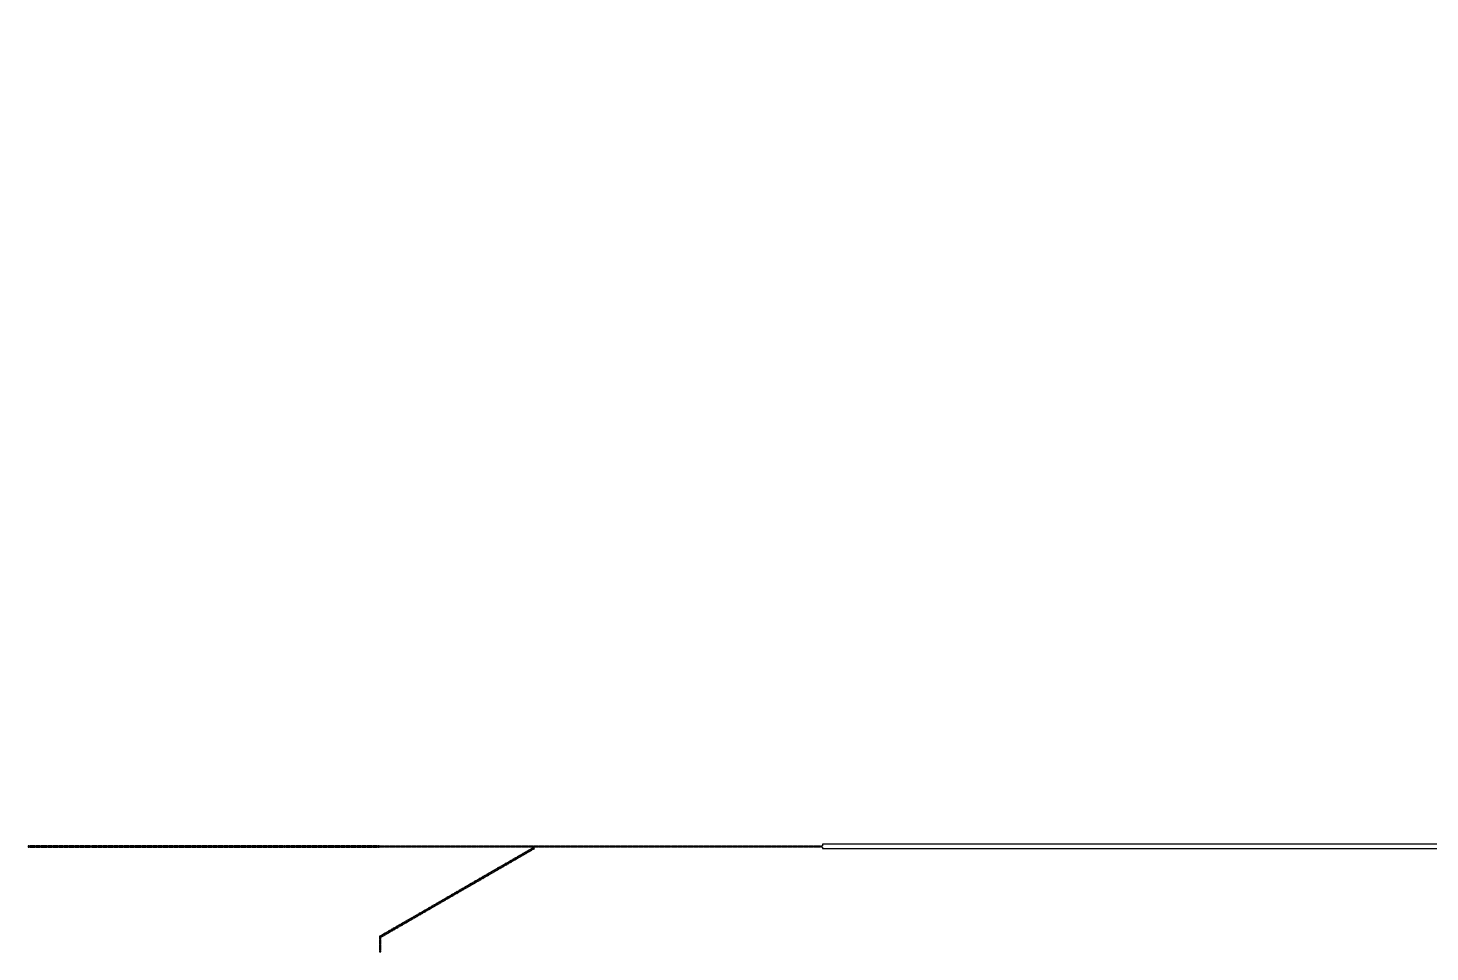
# Model space of a CAD drawing. Header units: inches. Extents: x 734146 to 834146, y 204695 to 304695.
# Drawn here: x 794793 to 797954, y 264388 to 266471 of the extents above; entities that cross this region are included whole.
import ezdxf

# ---------------------------------------------------------------- set-up
doc = ezdxf.new("R2010")
doc.units = ezdxf.units.IN
doc.header["$MEASUREMENT"] = 0

# ---------------------------------------------------------------- blocks, each defined once
blk = doc.blocks.new('*U39')
for points in [[(301.1, -662.7), (298.1, -662.7), (298.1, -659.7), (301.1, -659.7)], [(301.1, -666.7), (298.1, -666.7), (298.1, -663.7), (301.1, -663.7)], [(301.1, -670.7), (298.1, -670.7), (298.1, -667.7), (301.1, -667.7)], [(301.1, -674.7), (298.1, -674.7), (298.1, -671.7), (301.1, -671.7)], [(301.1, -678.7), (298.1, -678.7), (298.1, -675.7), (301.1, -675.7)], [(301.1, -682.7), (298.1, -682.7), (298.1, -679.7), (301.1, -679.7)], [(301.1, -686.7), (298.1, -686.7), (298.1, -683.7), (301.1, -683.7)], [(301.1, -690.7), (298.1, -690.7), (298.1, -687.7), (301.1, -687.7)], [(301.1, -694.7), (298.1, -694.7), (298.1, -691.7), (301.1, -691.7)], [(301, -695.7), (302.5, -693.1), (305.1, -694.6), (303.6, -697.2)], [(304.5, -697.7), (306, -695.1), (308.6, -696.6), (307.1, -699.2)], [(308, -699.7), (309.5, -697.1), (312.1, -698.6), (310.6, -701.2)], [(311.4, -701.7), (312.9, -699.1), (315.5, -700.6), (314, -703.2)], [(314.9, -703.7), (316.4, -701.1), (319, -702.6), (317.5, -705.2)], [(318.4, -705.7), (319.9, -703.1), (322.5, -704.6), (321, -707.2)], [(321.8, -707.7), (323.3, -705.1), (325.9, -706.6), (324.4, -709.2)], [(325.3, -709.7), (326.8, -707.1), (329.4, -708.6), (327.9, -711.2)], [(328.7, -711.7), (330.2, -709.1), (332.8, -710.6), (331.3, -713.2)], [(332.2, -713.7), (333.7, -711.1), (336.3, -712.6), (334.8, -715.2)], [(335.7, -715.7), (337.2, -713.1), (339.8, -714.6), (338.3, -717.2)], [(339.1, -717.7), (340.6, -715.1), (343.2, -716.6), (341.7, -719.2)], [(342.6, -719.7), (344.1, -717.1), (346.7, -718.6), (345.2, -721.2)], [(346.1, -721.7), (347.6, -719.1), (350.2, -720.6), (348.7, -723.2)], [(349.5, -723.7), (351, -721.1), (353.6, -722.6), (352.1, -725.2)], [(353, -725.7), (354.5, -723.1), (357.1, -724.6), (355.6, -727.2)], [(356.5, -727.7), (358, -725.1), (360.6, -726.6), (359.1, -729.2)], [(359.9, -729.7), (361.4, -727.1), (364, -728.6), (362.5, -731.2)], [(363.4, -731.7), (364.9, -729.1), (367.5, -730.6), (366, -733.2)], [(366.9, -733.7), (368.4, -731.1), (370.9, -732.6), (369.4, -735.2)], [(370.3, -735.7), (371.8, -733.1), (374.4, -734.6), (372.9, -737.2)], [(373.8, -737.7), (375.3, -735.1), (377.9, -736.6), (376.4, -739.2)], [(377.2, -739.7), (378.7, -737.1), (381.3, -738.6), (379.8, -741.2)], [(380.7, -741.7), (382.2, -739.1), (384.8, -740.6), (383.3, -743.2)], [(384.2, -743.7), (385.7, -741.1), (388.3, -742.6), (386.8, -745.2)], [(387.6, -745.7), (389.1, -743.1), (391.7, -744.6), (390.2, -747.2)], [(391.1, -747.7), (392.6, -745.1), (395.2, -746.6), (393.7, -749.2)], [(394.6, -749.7), (396.1, -747.1), (398.7, -748.6), (397.2, -751.2)], [(398, -751.7), (399.5, -749.1), (402.1, -750.6), (400.6, -753.2)], [(401.5, -753.7), (403, -751.1), (405.6, -752.6), (404.1, -755.2)], [(405, -755.7), (406.5, -753.1), (409.1, -754.6), (407.6, -757.2)], [(408.4, -757.7), (409.9, -755.1), (412.5, -756.6), (411, -759.2)], [(411.9, -759.7), (413.4, -757.1), (416, -758.6), (414.5, -761.2)], [(415.3, -761.7), (416.8, -759.1), (419.4, -760.6), (417.9, -763.2)], [(418.8, -763.7), (420.3, -761.1), (422.9, -762.6), (421.4, -765.2)], [(422.3, -765.7), (423.8, -763.1), (426.4, -764.6), (424.9, -767.2)], [(425.7, -767.7), (427.2, -765.1), (429.8, -766.6), (428.3, -769.2)], [(429.2, -769.7), (430.7, -767.1), (433.3, -768.6), (431.8, -771.2)], [(432.7, -771.7), (434.2, -769.1), (436.8, -770.6), (435.3, -773.2)], [(436.1, -773.7), (437.6, -771.1), (440.2, -772.6), (438.7, -775.2)], [(439.6, -775.7), (441.1, -773.1), (443.7, -774.6), (442.2, -777.2)], [(443.1, -777.7), (444.6, -775.1), (447.2, -776.6), (445.7, -779.2)], [(446.5, -779.7), (448, -777.1), (450.6, -778.6), (449.1, -781.2)], [(450, -781.7), (451.5, -779.1), (454.1, -780.6), (452.6, -783.2)], [(453.5, -783.7), (455, -781.1), (457.6, -782.6), (456.1, -785.2)], [(456.9, -785.7), (458.4, -783.1), (461, -784.6), (459.5, -787.2)], [(460.4, -787.7), (461.9, -785.1), (464.5, -786.6), (463, -789.2)], [(463.8, -789.7), (465.3, -787.1), (467.9, -788.6), (466.4, -791.2)], [(467.3, -791.7), (468.8, -789.1), (471.4, -790.6), (469.9, -793.2)], [(470.8, -793.7), (472.3, -791.1), (474.9, -792.6), (473.4, -795.2)], [(474.2, -795.7), (475.7, -793.1), (478.3, -794.6), (476.8, -797.2)], [(477.7, -797.7), (479.2, -795.1), (481.8, -796.6), (480.3, -799.2)], [(481.2, -799.7), (482.7, -797.1), (485.3, -798.6), (483.8, -801.2)], [(484.6, -801.7), (486.1, -799.1), (488.7, -800.6), (487.2, -803.2)], [(488.1, -803.7), (489.6, -801.1), (492.2, -802.6), (490.7, -805.2)], [(491.6, -805.7), (493.1, -803.1), (495.7, -804.6), (494.2, -807.2)], [(495, -807.7), (496.5, -805.1), (499.1, -806.6), (497.6, -809.2)], [(498.5, -809.7), (500, -807.1), (502.6, -808.6), (501.1, -811.2)], [(502, -811.7), (503.5, -809.1), (506, -810.6), (504.5, -813.2)], [(505.4, -813.7), (506.9, -811.1), (509.5, -812.6), (508, -815.2)], [(508.9, -815.7), (510.4, -813.1), (513, -814.6), (511.5, -817.2)], [(512.3, -817.7), (513.8, -815.1), (516.4, -816.6), (514.9, -819.2)], [(515.8, -819.7), (517.3, -817.1), (519.9, -818.6), (518.4, -821.2)], [(519.3, -821.7), (520.8, -819.1), (523.4, -820.6), (521.9, -823.2)], [(522.7, -823.7), (524.2, -821.1), (526.8, -822.6), (525.3, -825.2)], [(526.2, -825.7), (527.7, -823.1), (530.3, -824.6), (528.8, -827.2)], [(529.7, -827.7), (531.2, -825.1), (533.8, -826.6), (532.3, -829.2)], [(533.1, -829.7), (534.6, -827.1), (537.2, -828.6), (535.7, -831.2)], [(536.6, -831.7), (538.1, -829.1), (540.7, -830.6), (539.2, -833.2)], [(540.1, -833.7), (541.6, -831.1), (544.2, -832.6), (542.7, -835.2)], [(543.5, -835.7), (545, -833.1), (547.6, -834.6), (546.1, -837.2)], [(547, -837.7), (548.5, -835.1), (551.1, -836.6), (549.6, -839.2)], [(550.4, -839.7), (551.9, -837.1), (554.5, -838.6), (553, -841.2)], [(553.9, -841.7), (555.4, -839.1), (558, -840.6), (556.5, -843.2)], [(557.4, -843.7), (558.9, -841.1), (561.5, -842.6), (560, -845.2)], [(560.8, -845.7), (562.3, -843.1), (564.9, -844.6), (563.4, -847.2)], [(564.3, -847.7), (565.8, -845.1), (568.4, -846.6), (566.9, -849.2)], [(567.8, -849.7), (569.3, -847.1), (571.9, -848.6), (570.4, -851.2)], [(571.2, -851.7), (572.7, -849.1), (575.3, -850.6), (573.8, -853.2)], [(574.7, -853.7), (576.2, -851.1), (578.8, -852.6), (577.3, -855.2)], [(578.2, -855.7), (579.7, -853.1), (582.3, -854.6), (580.8, -857.2)], [(581.6, -857.7), (583.1, -855.1), (585.7, -856.6), (584.2, -859.2)], [(585.1, -859.7), (586.6, -857.1), (589.2, -858.6), (587.7, -861.2)], [(588.6, -861.7), (590.1, -859.1), (592.7, -860.6), (591.2, -863.2)], [(592, -863.7), (593.5, -861.1), (596.1, -862.6), (594.6, -865.2)], [(595.5, -865.7), (597, -863.1), (599.6, -864.6), (598.1, -867.2)], [(598.9, -867.7), (600.4, -865.1), (603, -866.6), (601.5, -869.2)], [(602.4, -869.7), (603.9, -867.1), (606.5, -868.6), (605, -871.2)], [(605.9, -871.7), (607.4, -869.1), (610, -870.6), (608.5, -873.2)], [(609.3, -873.7), (610.8, -871.1), (613.4, -872.6), (611.9, -875.2)], [(612.8, -875.7), (614.3, -873.1), (616.9, -874.6), (615.4, -877.2)], [(616.3, -877.7), (617.8, -875.1), (620.4, -876.6), (618.9, -879.2)], [(619.7, -879.7), (621.2, -877.1), (623.8, -878.6), (622.3, -881.2)], [(623.2, -881.7), (624.7, -879.1), (627.3, -880.6), (625.8, -883.2)], [(626.7, -883.7), (628.2, -881.1), (630.8, -882.6), (629.3, -885.2)], [(630.1, -885.7), (631.6, -883.1), (634.2, -884.6), (632.7, -887.2)], [(633.6, -887.7), (635.1, -885.1), (637.7, -886.6), (636.2, -889.2)], [(-490.9, -895.7), (-490.9, -898.7), (-493.9, -898.7), (-493.9, -895.7)], [(-486.9, -895.7), (-486.9, -898.7), (-489.9, -898.7), (-489.9, -895.7)], [(-482.9, -895.7), (-482.9, -898.7), (-485.9, -898.7), (-485.9, -895.7)], [(-478.9, -895.7), (-478.9, -898.7), (-481.9, -898.7), (-481.9, -895.7)], [(-474.9, -895.7), (-474.9, -898.7), (-477.9, -898.7), (-477.9, -895.7)], [(-470.9, -895.7), (-470.9, -898.7), (-473.9, -898.7), (-473.9, -895.7)], [(-466.9, -895.7), (-466.9, -898.7), (-469.9, -898.7), (-469.9, -895.7)], [(-462.9, -895.7), (-462.9, -898.7), (-465.9, -898.7), (-465.9, -895.7)], [(-458.9, -895.7), (-458.9, -898.7), (-461.9, -898.7), (-461.9, -895.7)], [(-454.9, -895.7), (-454.9, -898.7), (-457.9, -898.7), (-457.9, -895.7)], [(-450.9, -895.7), (-450.9, -898.7), (-453.9, -898.7), (-453.9, -895.7)], [(-446.9, -895.7), (-446.9, -898.7), (-449.9, -898.7), (-449.9, -895.7)], [(-442.9, -895.7), (-442.9, -898.7), (-445.9, -898.7), (-445.9, -895.7)], [(-438.9, -895.7), (-438.9, -898.7), (-441.9, -898.7), (-441.9, -895.7)], [(-434.9, -895.7), (-434.9, -898.7), (-437.9, -898.7), (-437.9, -895.7)], [(-430.9, -895.7), (-430.9, -898.7), (-433.9, -898.7), (-433.9, -895.7)], [(-426.9, -895.7), (-426.9, -898.7), (-429.9, -898.7), (-429.9, -895.7)], [(-422.9, -895.7), (-422.9, -898.7), (-425.9, -898.7), (-425.9, -895.7)], [(-418.9, -895.7), (-418.9, -898.7), (-421.9, -898.7), (-421.9, -895.7)], [(-414.9, -895.7), (-414.9, -898.7), (-417.9, -898.7), (-417.9, -895.7)], [(-410.9, -895.7), (-410.9, -898.7), (-413.9, -898.7), (-413.9, -895.7)], [(-406.9, -895.7), (-406.9, -898.7), (-409.9, -898.7), (-409.9, -895.7)], [(-402.9, -895.7), (-402.9, -898.7), (-405.9, -898.7), (-405.9, -895.7)], [(-398.9, -895.7), (-398.9, -898.7), (-401.9, -898.7), (-401.9, -895.7)], [(-394.9, -895.7), (-394.9, -898.7), (-397.9, -898.7), (-397.9, -895.7)], [(-390.9, -895.7), (-390.9, -898.7), (-393.9, -898.7), (-393.9, -895.7)], [(-386.9, -895.7), (-386.9, -898.7), (-389.9, -898.7), (-389.9, -895.7)], [(-382.9, -895.7), (-382.9, -898.7), (-385.9, -898.7), (-385.9, -895.7)], [(-378.9, -895.7), (-378.9, -898.7), (-381.9, -898.7), (-381.9, -895.7)], [(-374.9, -895.7), (-374.9, -898.7), (-377.9, -898.7), (-377.9, -895.7)], [(-370.9, -895.7), (-370.9, -898.7), (-373.9, -898.7), (-373.9, -895.7)], [(-366.9, -895.7), (-366.9, -898.7), (-369.9, -898.7), (-369.9, -895.7)], [(-362.9, -895.7), (-362.9, -898.7), (-365.9, -898.7), (-365.9, -895.7)], [(-358.9, -895.7), (-358.9, -898.7), (-361.9, -898.7), (-361.9, -895.7)], [(-354.9, -895.7), (-354.9, -898.7), (-357.9, -898.7), (-357.9, -895.7)], [(-350.9, -895.7), (-350.9, -898.7), (-353.9, -898.7), (-353.9, -895.7)], [(-346.9, -895.7), (-346.9, -898.7), (-349.9, -898.7), (-349.9, -895.7)], [(-342.9, -895.7), (-342.9, -898.7), (-345.9, -898.7), (-345.9, -895.7)], [(-338.9, -895.7), (-338.9, -898.7), (-341.9, -898.7), (-341.9, -895.7)], [(-334.9, -895.7), (-334.9, -898.7), (-337.9, -898.7), (-337.9, -895.7)], [(-330.9, -895.7), (-330.9, -898.7), (-333.9, -898.7), (-333.9, -895.7)], [(-326.9, -895.7), (-326.9, -898.7), (-329.9, -898.7), (-329.9, -895.7)], [(-322.9, -895.7), (-322.9, -898.7), (-325.9, -898.7), (-325.9, -895.7)], [(-318.9, -895.7), (-318.9, -898.7), (-321.9, -898.7), (-321.9, -895.7)], [(-314.9, -895.7), (-314.9, -898.7), (-317.9, -898.7), (-317.9, -895.7)], [(-310.9, -895.7), (-310.9, -898.7), (-313.9, -898.7), (-313.9, -895.7)], [(-306.9, -895.7), (-306.9, -898.7), (-309.9, -898.7), (-309.9, -895.7)], [(-302.9, -895.7), (-302.9, -898.7), (-305.9, -898.7), (-305.9, -895.7)], [(-298.9, -895.7), (-298.9, -898.7), (-301.9, -898.7), (-301.9, -895.7)], [(-294.9, -895.7), (-294.9, -898.7), (-297.9, -898.7), (-297.9, -895.7)], [(-290.9, -895.7), (-290.9, -898.7), (-293.9, -898.7), (-293.9, -895.7)], [(-286.9, -895.7), (-286.9, -898.7), (-289.9, -898.7), (-289.9, -895.7)], [(-282.9, -895.7), (-282.9, -898.7), (-285.9, -898.7), (-285.9, -895.7)], [(-278.9, -895.7), (-278.9, -898.7), (-281.9, -898.7), (-281.9, -895.7)], [(-274.9, -895.7), (-274.9, -898.7), (-277.9, -898.7), (-277.9, -895.7)], [(-270.9, -895.7), (-270.9, -898.7), (-273.9, -898.7), (-273.9, -895.7)], [(-266.9, -895.7), (-266.9, -898.7), (-269.9, -898.7), (-269.9, -895.7)], [(-262.9, -895.7), (-262.9, -898.7), (-265.9, -898.7), (-265.9, -895.7)], [(-258.9, -895.7), (-258.9, -898.7), (-261.9, -898.7), (-261.9, -895.7)], [(-254.9, -895.7), (-254.9, -898.7), (-257.9, -898.7), (-257.9, -895.7)], [(-250.9, -895.7), (-250.9, -898.7), (-253.9, -898.7), (-253.9, -895.7)], [(-246.9, -895.7), (-246.9, -898.7), (-249.9, -898.7), (-249.9, -895.7)], [(-242.9, -895.7), (-242.9, -898.7), (-245.9, -898.7), (-245.9, -895.7)], [(-238.9, -895.7), (-238.9, -898.7), (-241.9, -898.7), (-241.9, -895.7)], [(-234.9, -895.7), (-234.9, -898.7), (-237.9, -898.7), (-237.9, -895.7)], [(-230.9, -895.7), (-230.9, -898.7), (-233.9, -898.7), (-233.9, -895.7)], [(-226.9, -895.7), (-226.9, -898.7), (-229.9, -898.7), (-229.9, -895.7)], [(-222.9, -895.7), (-222.9, -898.7), (-225.9, -898.7), (-225.9, -895.7)], [(-218.9, -895.7), (-218.9, -898.7), (-221.9, -898.7), (-221.9, -895.7)], [(-214.9, -895.7), (-214.9, -898.7), (-217.9, -898.7), (-217.9, -895.7)], [(-210.9, -895.7), (-210.9, -898.7), (-213.9, -898.7), (-213.9, -895.7)], [(-206.9, -895.7), (-206.9, -898.7), (-209.9, -898.7), (-209.9, -895.7)], [(-202.9, -895.7), (-202.9, -898.7), (-205.9, -898.7), (-205.9, -895.7)], [(-198.9, -895.7), (-198.9, -898.7), (-201.9, -898.7), (-201.9, -895.7)], [(-194.9, -895.7), (-194.9, -898.7), (-197.9, -898.7), (-197.9, -895.7)], [(-190.9, -895.7), (-190.9, -898.7), (-193.9, -898.7), (-193.9, -895.7)], [(-186.9, -895.7), (-186.9, -898.7), (-189.9, -898.7), (-189.9, -895.7)], [(-182.9, -895.7), (-182.9, -898.7), (-185.9, -898.7), (-185.9, -895.7)], [(-178.9, -895.7), (-178.9, -898.7), (-181.9, -898.7), (-181.9, -895.7)], [(-174.9, -895.7), (-174.9, -898.7), (-177.9, -898.7), (-177.9, -895.7)], [(-170.9, -895.7), (-170.9, -898.7), (-173.9, -898.7), (-173.9, -895.7)], [(-166.9, -895.7), (-166.9, -898.7), (-169.9, -898.7), (-169.9, -895.7)], [(-162.9, -895.7), (-162.9, -898.7), (-165.9, -898.7), (-165.9, -895.7)], [(-158.9, -895.7), (-158.9, -898.7), (-161.9, -898.7), (-161.9, -895.7)], [(-154.9, -895.7), (-154.9, -898.7), (-157.9, -898.7), (-157.9, -895.7)], [(-150.9, -895.7), (-150.9, -898.7), (-153.9, -898.7), (-153.9, -895.7)], [(-146.9, -895.7), (-146.9, -898.7), (-149.9, -898.7), (-149.9, -895.7)], [(-142.9, -895.7), (-142.9, -898.7), (-145.9, -898.7), (-145.9, -895.7)], [(-138.9, -895.7), (-138.9, -898.7), (-141.9, -898.7), (-141.9, -895.7)], [(-134.9, -895.7), (-134.9, -898.7), (-137.9, -898.7), (-137.9, -895.7)], [(-130.9, -895.7), (-130.9, -898.7), (-133.9, -898.7), (-133.9, -895.7)], [(-126.9, -895.7), (-126.9, -898.7), (-129.9, -898.7), (-129.9, -895.7)], [(-122.9, -895.7), (-122.9, -898.7), (-125.9, -898.7), (-125.9, -895.7)], [(-118.9, -895.7), (-118.9, -898.7), (-121.9, -898.7), (-121.9, -895.7)], [(-114.9, -895.7), (-114.9, -898.7), (-117.9, -898.7), (-117.9, -895.7)], [(-110.9, -895.7), (-110.9, -898.7), (-113.9, -898.7), (-113.9, -895.7)], [(-106.9, -895.7), (-106.9, -898.7), (-109.9, -898.7), (-109.9, -895.7)], [(-102.9, -895.7), (-102.9, -898.7), (-105.9, -898.7), (-105.9, -895.7)], [(-98.9, -895.7), (-98.9, -898.7), (-101.9, -898.7), (-101.9, -895.7)], [(-94.9, -895.7), (-94.9, -898.7), (-97.9, -898.7), (-97.9, -895.7)], [(-90.9, -895.7), (-90.9, -898.7), (-93.9, -898.7), (-93.9, -895.7)], [(-86.9, -895.7), (-86.9, -898.7), (-89.9, -898.7), (-89.9, -895.7)], [(-82.9, -895.7), (-82.9, -898.7), (-85.9, -898.7), (-85.9, -895.7)], [(-78.9, -895.7), (-78.9, -898.7), (-81.9, -898.7), (-81.9, -895.7)], [(-74.9, -895.7), (-74.9, -898.7), (-77.9, -898.7), (-77.9, -895.7)], [(-70.9, -895.7), (-70.9, -898.7), (-73.9, -898.7), (-73.9, -895.7)], [(-66.9, -895.7), (-66.9, -898.7), (-69.9, -898.7), (-69.9, -895.7)], [(-62.9, -895.7), (-62.9, -898.7), (-65.9, -898.7), (-65.9, -895.7)], [(-58.9, -895.7), (-58.9, -898.7), (-61.9, -898.7), (-61.9, -895.7)], [(-54.9, -895.7), (-54.9, -898.7), (-57.9, -898.7), (-57.9, -895.7)], [(-50.9, -895.7), (-50.9, -898.7), (-53.9, -898.7), (-53.9, -895.7)], [(-46.9, -895.7), (-46.9, -898.7), (-49.9, -898.7), (-49.9, -895.7)], [(-42.9, -895.7), (-42.9, -898.7), (-45.9, -898.7), (-45.9, -895.7)], [(-38.9, -895.7), (-38.9, -898.7), (-41.9, -898.7), (-41.9, -895.7)], [(-34.9, -895.7), (-34.9, -898.7), (-37.9, -898.7), (-37.9, -895.7)], [(-30.9, -895.7), (-30.9, -898.7), (-33.9, -898.7), (-33.9, -895.7)], [(-26.9, -895.7), (-26.9, -898.7), (-29.9, -898.7), (-29.9, -895.7)], [(-22.9, -895.7), (-22.9, -898.7), (-25.9, -898.7), (-25.9, -895.7)], [(-18.9, -895.7), (-18.9, -898.7), (-21.9, -898.7), (-21.9, -895.7)], [(-14.9, -895.7), (-14.9, -898.7), (-17.9, -898.7), (-17.9, -895.7)], [(-10.9, -895.7), (-10.9, -898.7), (-13.9, -898.7), (-13.9, -895.7)], [(-6.9, -895.7), (-6.9, -898.7), (-9.9, -898.7), (-9.9, -895.7)], [(-2.9, -895.7), (-2.9, -898.7), (-5.9, -898.7), (-5.9, -895.7)], [(1.1, -895.7), (1.1, -898.7), (-1.9, -898.7), (-1.9, -895.7)], [(5.1, -895.7), (5.1, -898.7), (2.1, -898.7), (2.1, -895.7)], [(9.1, -895.7), (9.1, -898.7), (6.1, -898.7), (6.1, -895.7)], [(13.1, -895.7), (13.1, -898.7), (10.1, -898.7), (10.1, -895.7)], [(17.1, -895.7), (17.1, -898.7), (14.1, -898.7), (14.1, -895.7)], [(21.1, -895.7), (21.1, -898.7), (18.1, -898.7), (18.1, -895.7)], [(25.1, -895.7), (25.1, -898.7), (22.1, -898.7), (22.1, -895.7)], [(29.1, -895.7), (29.1, -898.7), (26.1, -898.7), (26.1, -895.7)], [(33.1, -895.7), (33.1, -898.7), (30.1, -898.7), (30.1, -895.7)], [(37.1, -895.7), (37.1, -898.7), (34.1, -898.7), (34.1, -895.7)], [(41.1, -895.7), (41.1, -898.7), (38.1, -898.7), (38.1, -895.7)], [(45.1, -895.7), (45.1, -898.7), (42.1, -898.7), (42.1, -895.7)], [(49.1, -895.7), (49.1, -898.7), (46.1, -898.7), (46.1, -895.7)], [(53.1, -895.7), (53.1, -898.7), (50.1, -898.7), (50.1, -895.7)], [(57.1, -895.7), (57.1, -898.7), (54.1, -898.7), (54.1, -895.7)], [(61.1, -895.7), (61.1, -898.7), (58.1, -898.7), (58.1, -895.7)], [(65.1, -895.7), (65.1, -898.7), (62.1, -898.7), (62.1, -895.7)], [(69.1, -895.7), (69.1, -898.7), (66.1, -898.7), (66.1, -895.7)], [(73.1, -895.7), (73.1, -898.7), (70.1, -898.7), (70.1, -895.7)], [(77.1, -895.7), (77.1, -898.7), (74.1, -898.7), (74.1, -895.7)], [(81.1, -895.7), (81.1, -898.7), (78.1, -898.7), (78.1, -895.7)], [(85.1, -895.7), (85.1, -898.7), (82.1, -898.7), (82.1, -895.7)], [(89.1, -895.7), (89.1, -898.7), (86.1, -898.7), (86.1, -895.7)], [(93.1, -895.7), (93.1, -898.7), (90.1, -898.7), (90.1, -895.7)], [(97.1, -895.7), (97.1, -898.7), (94.1, -898.7), (94.1, -895.7)], [(101.1, -895.7), (101.1, -898.7), (98.1, -898.7), (98.1, -895.7)], [(105.1, -895.7), (105.1, -898.7), (102.1, -898.7), (102.1, -895.7)], [(109.1, -895.7), (109.1, -898.7), (106.1, -898.7), (106.1, -895.7)], [(113.1, -895.7), (113.1, -898.7), (110.1, -898.7), (110.1, -895.7)], [(117.1, -895.7), (117.1, -898.7), (114.1, -898.7), (114.1, -895.7)], [(121.1, -895.7), (121.1, -898.7), (118.1, -898.7), (118.1, -895.7)], [(125.1, -895.7), (125.1, -898.7), (122.1, -898.7), (122.1, -895.7)], [(129.1, -895.7), (129.1, -898.7), (126.1, -898.7), (126.1, -895.7)], [(133.1, -895.7), (133.1, -898.7), (130.1, -898.7), (130.1, -895.7)], [(137.1, -895.7), (137.1, -898.7), (134.1, -898.7), (134.1, -895.7)], [(141.1, -895.7), (141.1, -898.7), (138.1, -898.7), (138.1, -895.7)], [(145.1, -895.7), (145.1, -898.7), (142.1, -898.7), (142.1, -895.7)], [(149.1, -895.7), (149.1, -898.7), (146.1, -898.7), (146.1, -895.7)], [(153.1, -895.7), (153.1, -898.7), (150.1, -898.7), (150.1, -895.7)], [(157.1, -895.7), (157.1, -898.7), (154.1, -898.7), (154.1, -895.7)], [(161.1, -895.7), (161.1, -898.7), (158.1, -898.7), (158.1, -895.7)], [(165.1, -895.7), (165.1, -898.7), (162.1, -898.7), (162.1, -895.7)], [(169.1, -895.7), (169.1, -898.7), (166.1, -898.7), (166.1, -895.7)], [(173.1, -895.7), (173.1, -898.7), (170.1, -898.7), (170.1, -895.7)], [(177.1, -895.7), (177.1, -898.7), (174.1, -898.7), (174.1, -895.7)], [(181.1, -895.7), (181.1, -898.7), (178.1, -898.7), (178.1, -895.7)], [(185.1, -895.7), (185.1, -898.7), (182.1, -898.7), (182.1, -895.7)], [(189.1, -895.7), (189.1, -898.7), (186.1, -898.7), (186.1, -895.7)], [(193.1, -895.7), (193.1, -898.7), (190.1, -898.7), (190.1, -895.7)], [(197.1, -895.7), (197.1, -898.7), (194.1, -898.7), (194.1, -895.7)], [(201.1, -895.7), (201.1, -898.7), (198.1, -898.7), (198.1, -895.7)], [(205.1, -895.7), (205.1, -898.7), (202.1, -898.7), (202.1, -895.7)], [(209.1, -895.7), (209.1, -898.7), (206.1, -898.7), (206.1, -895.7)], [(213.1, -895.7), (213.1, -898.7), (210.1, -898.7), (210.1, -895.7)], [(217.1, -895.7), (217.1, -898.7), (214.1, -898.7), (214.1, -895.7)], [(221.1, -895.7), (221.1, -898.7), (218.1, -898.7), (218.1, -895.7)], [(225.1, -895.7), (225.1, -898.7), (222.1, -898.7), (222.1, -895.7)], [(229.1, -895.7), (229.1, -898.7), (226.1, -898.7), (226.1, -895.7)], [(233.1, -895.7), (233.1, -898.7), (230.1, -898.7), (230.1, -895.7)], [(237.1, -895.7), (237.1, -898.7), (234.1, -898.7), (234.1, -895.7)], [(241.1, -895.7), (241.1, -898.7), (238.1, -898.7), (238.1, -895.7)], [(245.1, -895.7), (245.1, -898.7), (242.1, -898.7), (242.1, -895.7)], [(249.1, -895.7), (249.1, -898.7), (246.1, -898.7), (246.1, -895.7)], [(253.1, -895.7), (253.1, -898.7), (250.1, -898.7), (250.1, -895.7)], [(257.1, -895.7), (257.1, -898.7), (254.1, -898.7), (254.1, -895.7)], [(261.1, -895.7), (261.1, -898.7), (258.1, -898.7), (258.1, -895.7)], [(265.1, -895.7), (265.1, -898.7), (262.1, -898.7), (262.1, -895.7)], [(269.1, -895.7), (269.1, -898.7), (266.1, -898.7), (266.1, -895.7)], [(273.1, -895.7), (273.1, -898.7), (270.1, -898.7), (270.1, -895.7)], [(277.1, -895.7), (277.1, -898.7), (274.1, -898.7), (274.1, -895.7)], [(281.1, -895.7), (281.1, -898.7), (278.1, -898.7), (278.1, -895.7)], [(285.1, -895.7), (285.1, -898.7), (282.1, -898.7), (282.1, -895.7)], [(289.1, -895.7), (289.1, -898.7), (286.1, -898.7), (286.1, -895.7)], [(293.1, -895.7), (293.1, -898.7), (290.1, -898.7), (290.1, -895.7)], [(297.1, -895.7), (297.1, -898.7), (294.1, -898.7), (294.1, -895.7)], [(298.1, -895.7), (298.1, -898.7), (301.1, -898.7), (301.1, -895.7)], [(302.1, -895.7), (302.1, -898.7), (305.1, -898.7), (305.1, -895.7)], [(306.1, -895.7), (306.1, -898.7), (309.1, -898.7), (309.1, -895.7)], [(310.1, -895.7), (310.1, -898.7), (313.1, -898.7), (313.1, -895.7)], [(314.1, -895.7), (314.1, -898.7), (317.1, -898.7), (317.1, -895.7)], [(318.1, -895.7), (318.1, -898.7), (321.1, -898.7), (321.1, -895.7)], [(322.1, -895.7), (322.1, -898.7), (325.1, -898.7), (325.1, -895.7)], [(326.1, -895.7), (326.1, -898.7), (329.1, -898.7), (329.1, -895.7)], [(330.1, -895.7), (330.1, -898.7), (333.1, -898.7), (333.1, -895.7)], [(334.1, -895.7), (334.1, -898.7), (337.1, -898.7), (337.1, -895.7)], [(338.1, -895.7), (338.1, -898.7), (341.1, -898.7), (341.1, -895.7)], [(342.1, -895.7), (342.1, -898.7), (345.1, -898.7), (345.1, -895.7)], [(346.1, -895.7), (346.1, -898.7), (349.1, -898.7), (349.1, -895.7)], [(350.1, -895.7), (350.1, -898.7), (353.1, -898.7), (353.1, -895.7)], [(354.1, -895.7), (354.1, -898.7), (357.1, -898.7), (357.1, -895.7)], [(358.1, -895.7), (358.1, -898.7), (361.1, -898.7), (361.1, -895.7)], [(362.1, -895.7), (362.1, -898.7), (365.1, -898.7), (365.1, -895.7)], [(366.1, -895.7), (366.1, -898.7), (369.1, -898.7), (369.1, -895.7)], [(370.1, -895.7), (370.1, -898.7), (373.1, -898.7), (373.1, -895.7)], [(374.1, -895.7), (374.1, -898.7), (377.1, -898.7), (377.1, -895.7)], [(378.1, -895.7), (378.1, -898.7), (381.1, -898.7), (381.1, -895.7)], [(382.1, -895.7), (382.1, -898.7), (385.1, -898.7), (385.1, -895.7)], [(386.1, -895.7), (386.1, -898.7), (389.1, -898.7), (389.1, -895.7)], [(390.1, -895.7), (390.1, -898.7), (393.1, -898.7), (393.1, -895.7)], [(394.1, -895.7), (394.1, -898.7), (397.1, -898.7), (397.1, -895.7)], [(398.1, -895.7), (398.1, -898.7), (401.1, -898.7), (401.1, -895.7)], [(402.1, -895.7), (402.1, -898.7), (405.1, -898.7), (405.1, -895.7)], [(406.1, -895.7), (406.1, -898.7), (409.1, -898.7), (409.1, -895.7)], [(410.1, -895.7), (410.1, -898.7), (413.1, -898.7), (413.1, -895.7)], [(414.1, -895.7), (414.1, -898.7), (417.1, -898.7), (417.1, -895.7)], [(418.1, -895.7), (418.1, -898.7), (421.1, -898.7), (421.1, -895.7)], [(422.1, -895.7), (422.1, -898.7), (425.1, -898.7), (425.1, -895.7)], [(426.1, -895.7), (426.1, -898.7), (429.1, -898.7), (429.1, -895.7)], [(430.1, -895.7), (430.1, -898.7), (433.1, -898.7), (433.1, -895.7)], [(434.1, -895.7), (434.1, -898.7), (437.1, -898.7), (437.1, -895.7)], [(438.1, -895.7), (438.1, -898.7), (441.1, -898.7), (441.1, -895.7)], [(442.1, -895.7), (442.1, -898.7), (445.1, -898.7), (445.1, -895.7)], [(446.1, -895.7), (446.1, -898.7), (449.1, -898.7), (449.1, -895.7)], [(450.1, -895.7), (450.1, -898.7), (453.1, -898.7), (453.1, -895.7)], [(454.1, -895.7), (454.1, -898.7), (457.1, -898.7), (457.1, -895.7)], [(458.1, -895.7), (458.1, -898.7), (461.1, -898.7), (461.1, -895.7)], [(462.1, -895.7), (462.1, -898.7), (465.1, -898.7), (465.1, -895.7)], [(466.1, -895.7), (466.1, -898.7), (469.1, -898.7), (469.1, -895.7)], [(470.1, -895.7), (470.1, -898.7), (473.1, -898.7), (473.1, -895.7)], [(474.1, -895.7), (474.1, -898.7), (477.1, -898.7), (477.1, -895.7)], [(478.1, -895.7), (478.1, -898.7), (481.1, -898.7), (481.1, -895.7)], [(482.1, -895.7), (482.1, -898.7), (485.1, -898.7), (485.1, -895.7)], [(486.1, -895.7), (486.1, -898.7), (489.1, -898.7), (489.1, -895.7)], [(490.1, -895.7), (490.1, -898.7), (493.1, -898.7), (493.1, -895.7)], [(494.1, -895.7), (494.1, -898.7), (497.1, -898.7), (497.1, -895.7)], [(498.1, -895.7), (498.1, -898.7), (501.1, -898.7), (501.1, -895.7)], [(502.1, -895.7), (502.1, -898.7), (505.1, -898.7), (505.1, -895.7)], [(506.1, -895.7), (506.1, -898.7), (509.1, -898.7), (509.1, -895.7)], [(510.1, -895.7), (510.1, -898.7), (513.1, -898.7), (513.1, -895.7)], [(514.1, -895.7), (514.1, -898.7), (517.1, -898.7), (517.1, -895.7)], [(518.1, -895.7), (518.1, -898.7), (521.1, -898.7), (521.1, -895.7)], [(522.1, -895.7), (522.1, -898.7), (525.1, -898.7), (525.1, -895.7)], [(526.1, -895.7), (526.1, -898.7), (529.1, -898.7), (529.1, -895.7)], [(530.1, -895.7), (530.1, -898.7), (533.1, -898.7), (533.1, -895.7)], [(534.1, -895.7), (534.1, -898.7), (537.1, -898.7), (537.1, -895.7)], [(538.1, -895.7), (538.1, -898.7), (541.1, -898.7), (541.1, -895.7)], [(542.1, -895.7), (542.1, -898.7), (545.1, -898.7), (545.1, -895.7)], [(546.1, -895.7), (546.1, -898.7), (549.1, -898.7), (549.1, -895.7)], [(550.1, -895.7), (550.1, -898.7), (553.1, -898.7), (553.1, -895.7)], [(554.1, -895.7), (554.1, -898.7), (557.1, -898.7), (557.1, -895.7)], [(558.1, -895.7), (558.1, -898.7), (561.1, -898.7), (561.1, -895.7)], [(562.1, -895.7), (562.1, -898.7), (565.1, -898.7), (565.1, -895.7)], [(566.1, -895.7), (566.1, -898.7), (569.1, -898.7), (569.1, -895.7)], [(570.1, -895.7), (570.1, -898.7), (573.1, -898.7), (573.1, -895.7)], [(574.1, -895.7), (574.1, -898.7), (577.1, -898.7), (577.1, -895.7)], [(578.1, -895.7), (578.1, -898.7), (581.1, -898.7), (581.1, -895.7)], [(582.1, -895.7), (582.1, -898.7), (585.1, -898.7), (585.1, -895.7)], [(586.1, -895.7), (586.1, -898.7), (589.1, -898.7), (589.1, -895.7)], [(590.1, -895.7), (590.1, -898.7), (593.1, -898.7), (593.1, -895.7)], [(594.1, -895.7), (594.1, -898.7), (597.1, -898.7), (597.1, -895.7)], [(598.1, -895.7), (598.1, -898.7), (601.1, -898.7), (601.1, -895.7)], [(602.1, -895.7), (602.1, -898.7), (605.1, -898.7), (605.1, -895.7)], [(606.1, -895.7), (606.1, -898.7), (609.1, -898.7), (609.1, -895.7)], [(610.1, -895.7), (610.1, -898.7), (613.1, -898.7), (613.1, -895.7)], [(614.1, -895.7), (614.1, -898.7), (617.1, -898.7), (617.1, -895.7)], [(618.1, -895.7), (618.1, -898.7), (621.1, -898.7), (621.1, -895.7)], [(622.1, -895.7), (622.1, -898.7), (625.1, -898.7), (625.1, -895.7)], [(626.1, -895.7), (626.1, -898.7), (629.1, -898.7), (629.1, -895.7)], [(630.1, -895.7), (630.1, -898.7), (633.1, -898.7), (633.1, -895.7)], [(634.1, -895.7), (634.1, -898.7), (637.1, -898.7), (637.1, -895.7)], [(637.1, -889.7), (638.6, -887.1), (641.1, -888.6), (639.6, -891.2)], [(638.1, -895.7), (638.1, -898.7), (641.1, -898.7), (641.1, -895.7)], [(640.5, -891.7), (642, -889.1), (644.6, -890.6), (643.1, -893.2)], [(642.1, -895.7), (642.1, -898.7), (645.1, -898.7), (645.1, -895.7)], [(644, -893.7), (645.5, -891.1), (648.1, -892.6), (646.6, -895.2)], [(646.1, -895.7), (646.1, -898.7), (649.1, -898.7), (649.1, -895.7)], [(650.1, -895.7), (650.1, -898.7), (653.1, -898.7), (653.1, -895.7)], [(654.1, -895.7), (654.1, -898.7), (657.1, -898.7), (657.1, -895.7)], [(658.1, -895.7), (658.1, -898.7), (661.1, -898.7), (661.1, -895.7)], [(662.1, -895.7), (662.1, -898.7), (665.1, -898.7), (665.1, -895.7)], [(666.1, -895.7), (666.1, -898.7), (669.1, -898.7), (669.1, -895.7)], [(670.1, -895.7), (670.1, -898.7), (673.1, -898.7), (673.1, -895.7)], [(674.1, -895.7), (674.1, -898.7), (677.1, -898.7), (677.1, -895.7)], [(678.1, -895.7), (678.1, -898.7), (681.1, -898.7), (681.1, -895.7)], [(682.1, -895.7), (682.1, -898.7), (685.1, -898.7), (685.1, -895.7)], [(686.1, -895.7), (686.1, -898.7), (689.1, -898.7), (689.1, -895.7)], [(690.1, -895.7), (690.1, -898.7), (693.1, -898.7), (693.1, -895.7)], [(694.1, -895.7), (694.1, -898.7), (697.1, -898.7), (697.1, -895.7)], [(698.1, -895.7), (698.1, -898.7), (701.1, -898.7), (701.1, -895.7)], [(702.1, -895.7), (702.1, -898.7), (705.1, -898.7), (705.1, -895.7)], [(706.1, -895.7), (706.1, -898.7), (709.1, -898.7), (709.1, -895.7)], [(710.1, -895.7), (710.1, -898.7), (713.1, -898.7), (713.1, -895.7)], [(714.1, -895.7), (714.1, -898.7), (717.1, -898.7), (717.1, -895.7)], [(718.1, -895.7), (718.1, -898.7), (721.1, -898.7), (721.1, -895.7)], [(722.1, -895.7), (722.1, -898.7), (725.1, -898.7), (725.1, -895.7)], [(726.1, -895.7), (726.1, -898.7), (729.1, -898.7), (729.1, -895.7)], [(730.1, -895.7), (730.1, -898.7), (733.1, -898.7), (733.1, -895.7)], [(734.1, -895.7), (734.1, -898.7), (737.1, -898.7), (737.1, -895.7)], [(738.1, -895.7), (738.1, -898.7), (741.1, -898.7), (741.1, -895.7)], [(742.1, -895.7), (742.1, -898.7), (745.1, -898.7), (745.1, -895.7)], [(746.1, -895.7), (746.1, -898.7), (749.1, -898.7), (749.1, -895.7)], [(750.1, -895.7), (750.1, -898.7), (753.1, -898.7), (753.1, -895.7)], [(754.1, -895.7), (754.1, -898.7), (757.1, -898.7), (757.1, -895.7)], [(758.1, -895.7), (758.1, -898.7), (761.1, -898.7), (761.1, -895.7)], [(762.1, -895.7), (762.1, -898.7), (765.1, -898.7), (765.1, -895.7)], [(766.1, -895.7), (766.1, -898.7), (769.1, -898.7), (769.1, -895.7)], [(770.1, -895.7), (770.1, -898.7), (773.1, -898.7), (773.1, -895.7)], [(774.1, -895.7), (774.1, -898.7), (777.1, -898.7), (777.1, -895.7)], [(778.1, -895.7), (778.1, -898.7), (781.1, -898.7), (781.1, -895.7)], [(782.1, -895.7), (782.1, -898.7), (785.1, -898.7), (785.1, -895.7)], [(786.1, -895.7), (786.1, -898.7), (789.1, -898.7), (789.1, -895.7)], [(790.1, -895.7), (790.1, -898.7), (793.1, -898.7), (793.1, -895.7)], [(794.1, -895.7), (794.1, -898.7), (797.1, -898.7), (797.1, -895.7)], [(798.1, -895.7), (798.1, -898.7), (801.1, -898.7), (801.1, -895.7)], [(802.1, -895.7), (802.1, -898.7), (805.1, -898.7), (805.1, -895.7)], [(806.1, -895.7), (806.1, -898.7), (809.1, -898.7), (809.1, -895.7)], [(810.1, -895.7), (810.1, -898.7), (813.1, -898.7), (813.1, -895.7)], [(814.1, -895.7), (814.1, -898.7), (817.1, -898.7), (817.1, -895.7)], [(818.1, -895.7), (818.1, -898.7), (821.1, -898.7), (821.1, -895.7)], [(822.1, -895.7), (822.1, -898.7), (825.1, -898.7), (825.1, -895.7)], [(826.1, -895.7), (826.1, -898.7), (829.1, -898.7), (829.1, -895.7)], [(830.1, -895.7), (830.1, -898.7), (833.1, -898.7), (833.1, -895.7)], [(834.1, -895.7), (834.1, -898.7), (837.1, -898.7), (837.1, -895.7)], [(838.1, -895.7), (838.1, -898.7), (841.1, -898.7), (841.1, -895.7)], [(842.1, -895.7), (842.1, -898.7), (845.1, -898.7), (845.1, -895.7)], [(846.1, -895.7), (846.1, -898.7), (849.1, -898.7), (849.1, -895.7)], [(850.1, -895.7), (850.1, -898.7), (853.1, -898.7), (853.1, -895.7)], [(854.1, -895.7), (854.1, -898.7), (857.1, -898.7), (857.1, -895.7)], [(858.1, -895.7), (858.1, -898.7), (861.1, -898.7), (861.1, -895.7)], [(862.1, -895.7), (862.1, -898.7), (865.1, -898.7), (865.1, -895.7)], [(866.1, -895.7), (866.1, -898.7), (869.1, -898.7), (869.1, -895.7)], [(870.1, -895.7), (870.1, -898.7), (873.1, -898.7), (873.1, -895.7)], [(874.1, -895.7), (874.1, -898.7), (877.1, -898.7), (877.1, -895.7)], [(878.1, -895.7), (878.1, -898.7), (881.1, -898.7), (881.1, -895.7)], [(882.1, -895.7), (882.1, -898.7), (885.1, -898.7), (885.1, -895.7)], [(886.1, -895.7), (886.1, -898.7), (889.1, -898.7), (889.1, -895.7)], [(890.1, -895.7), (890.1, -898.7), (893.1, -898.7), (893.1, -895.7)], [(894.1, -895.7), (894.1, -898.7), (897.1, -898.7), (897.1, -895.7)], [(898.1, -895.7), (898.1, -898.7), (901.1, -898.7), (901.1, -895.7)], [(902.1, -895.7), (902.1, -898.7), (905.1, -898.7), (905.1, -895.7)], [(906.1, -895.7), (906.1, -898.7), (909.1, -898.7), (909.1, -895.7)], [(910.1, -895.7), (910.1, -898.7), (913.1, -898.7), (913.1, -895.7)], [(914.1, -895.7), (914.1, -898.7), (917.1, -898.7), (917.1, -895.7)], [(918.1, -895.7), (918.1, -898.7), (921.1, -898.7), (921.1, -895.7)], [(922.1, -895.7), (922.1, -898.7), (925.1, -898.7), (925.1, -895.7)], [(926.1, -895.7), (926.1, -898.7), (929.1, -898.7), (929.1, -895.7)], [(930.1, -895.7), (930.1, -898.7), (933.1, -898.7), (933.1, -895.7)], [(934.1, -895.7), (934.1, -898.7), (937.1, -898.7), (937.1, -895.7)], [(938.1, -895.7), (938.1, -898.7), (941.1, -898.7), (941.1, -895.7)], [(942.1, -895.7), (942.1, -898.7), (945.1, -898.7), (945.1, -895.7)], [(946.1, -895.7), (946.1, -898.7), (949.1, -898.7), (949.1, -895.7)], [(950.1, -895.7), (950.1, -898.7), (953.1, -898.7), (953.1, -895.7)], [(954.1, -895.7), (954.1, -898.7), (957.1, -898.7), (957.1, -895.7)], [(958.1, -895.7), (958.1, -898.7), (961.1, -898.7), (961.1, -895.7)], [(962.1, -895.7), (962.1, -898.7), (965.1, -898.7), (965.1, -895.7)], [(966.1, -895.7), (966.1, -898.7), (969.1, -898.7), (969.1, -895.7)], [(970.1, -895.7), (970.1, -898.7), (973.1, -898.7), (973.1, -895.7)], [(974.1, -895.7), (974.1, -898.7), (977.1, -898.7), (977.1, -895.7)], [(978.1, -895.7), (978.1, -898.7), (981.1, -898.7), (981.1, -895.7)], [(982.1, -895.7), (982.1, -898.7), (985.1, -898.7), (985.1, -895.7)], [(986.1, -895.7), (986.1, -898.7), (989.1, -898.7), (989.1, -895.7)], [(990.1, -895.7), (990.1, -898.7), (993.1, -898.7), (993.1, -895.7)], [(994.1, -895.7), (994.1, -898.7), (997.1, -898.7), (997.1, -895.7)], [(998.1, -895.7), (998.1, -898.7), (1001.1, -898.7), (1001.1, -895.7)], [(1002.1, -895.7), (1002.1, -898.7), (1005.1, -898.7), (1005.1, -895.7)], [(1006.1, -895.7), (1006.1, -898.7), (1009.1, -898.7), (1009.1, -895.7)], [(1010.1, -895.7), (1010.1, -898.7), (1013.1, -898.7), (1013.1, -895.7)], [(1014.1, -895.7), (1014.1, -898.7), (1017.1, -898.7), (1017.1, -895.7)], [(1018.1, -895.7), (1018.1, -898.7), (1021.1, -898.7), (1021.1, -895.7)], [(1022.1, -895.7), (1022.1, -898.7), (1025.1, -898.7), (1025.1, -895.7)], [(1026.1, -895.7), (1026.1, -898.7), (1029.1, -898.7), (1029.1, -895.7)], [(1030.1, -895.7), (1030.1, -898.7), (1033.1, -898.7), (1033.1, -895.7)], [(1034.1, -895.7), (1034.1, -898.7), (1037.1, -898.7), (1037.1, -895.7)], [(1038.1, -895.7), (1038.1, -898.7), (1041.1, -898.7), (1041.1, -895.7)], [(1042.1, -895.7), (1042.1, -898.7), (1045.1, -898.7), (1045.1, -895.7)], [(1046.1, -895.7), (1046.1, -898.7), (1049.1, -898.7), (1049.1, -895.7)], [(1050.1, -895.7), (1050.1, -898.7), (1053.1, -898.7), (1053.1, -895.7)], [(1054.1, -895.7), (1054.1, -898.7), (1057.1, -898.7), (1057.1, -895.7)], [(1058.1, -895.7), (1058.1, -898.7), (1061.1, -898.7), (1061.1, -895.7)], [(1062.1, -895.7), (1062.1, -898.7), (1065.1, -898.7), (1065.1, -895.7)], [(1066.1, -895.7), (1066.1, -898.7), (1069.1, -898.7), (1069.1, -895.7)], [(1070.1, -895.7), (1070.1, -898.7), (1073.1, -898.7), (1073.1, -895.7)], [(1074.1, -895.7), (1074.1, -898.7), (1077.1, -898.7), (1077.1, -895.7)], [(1078.1, -895.7), (1078.1, -898.7), (1081.1, -898.7), (1081.1, -895.7)], [(1082.1, -895.7), (1082.1, -898.7), (1085.1, -898.7), (1085.1, -895.7)], [(1086.1, -895.7), (1086.1, -898.7), (1089.1, -898.7), (1089.1, -895.7)], [(1090.1, -895.7), (1090.1, -898.7), (1093.1, -898.7), (1093.1, -895.7)], [(1094.1, -895.7), (1094.1, -898.7), (1097.1, -898.7), (1097.1, -895.7)], [(1098.1, -895.7), (1098.1, -898.7), (1101.1, -898.7), (1101.1, -895.7)], [(1102.1, -895.7), (1102.1, -898.7), (1105.1, -898.7), (1105.1, -895.7)], [(1106.1, -895.7), (1106.1, -898.7), (1109.1, -898.7), (1109.1, -895.7)], [(1110.1, -895.7), (1110.1, -898.7), (1113.1, -898.7), (1113.1, -895.7)], [(1114.1, -895.7), (1114.1, -898.7), (1117.1, -898.7), (1117.1, -895.7)], [(1118.1, -895.7), (1118.1, -898.7), (1121.1, -898.7), (1121.1, -895.7)], [(1122.1, -895.7), (1122.1, -898.7), (1125.1, -898.7), (1125.1, -895.7)], [(1126.1, -895.7), (1126.1, -898.7), (1129.1, -898.7), (1129.1, -895.7)], [(1130.1, -895.7), (1130.1, -898.7), (1133.1, -898.7), (1133.1, -895.7)], [(1134.1, -895.7), (1134.1, -898.7), (1137.1, -898.7), (1137.1, -895.7)], [(1138.1, -895.7), (1138.1, -898.7), (1141.1, -898.7), (1141.1, -895.7)], [(1142.1, -895.7), (1142.1, -898.7), (1145.1, -898.7), (1145.1, -895.7)], [(1146.1, -895.7), (1146.1, -898.7), (1149.1, -898.7), (1149.1, -895.7)], [(1150.1, -895.7), (1150.1, -898.7), (1153.1, -898.7), (1153.1, -895.7)], [(1154.1, -895.7), (1154.1, -898.7), (1157.1, -898.7), (1157.1, -895.7)], [(1158.1, -895.7), (1158.1, -898.7), (1161.1, -898.7), (1161.1, -895.7)], [(1162.1, -895.7), (1162.1, -898.7), (1165.1, -898.7), (1165.1, -895.7)], [(1166.1, -895.7), (1166.1, -898.7), (1169.1, -898.7), (1169.1, -895.7)], [(1170.1, -895.7), (1170.1, -898.7), (1173.1, -898.7), (1173.1, -895.7)], [(1174.1, -895.7), (1174.1, -898.7), (1177.1, -898.7), (1177.1, -895.7)], [(1178.1, -895.7), (1178.1, -898.7), (1181.1, -898.7), (1181.1, -895.7)], [(1182.1, -895.7), (1182.1, -898.7), (1185.1, -898.7), (1185.1, -895.7)], [(1186.1, -895.7), (1186.1, -898.7), (1189.1, -898.7), (1189.1, -895.7)], [(1190.1, -895.7), (1190.1, -898.7), (1193.1, -898.7), (1193.1, -895.7)], [(1194.1, -895.7), (1194.1, -898.7), (1197.1, -898.7), (1197.1, -895.7)], [(1198.1, -895.7), (1198.1, -898.7), (1201.1, -898.7), (1201.1, -895.7)], [(1202.1, -895.7), (1202.1, -898.7), (1205.1, -898.7), (1205.1, -895.7)], [(1206.1, -895.7), (1206.1, -898.7), (1209.1, -898.7), (1209.1, -895.7)], [(1210.1, -895.7), (1210.1, -898.7), (1213.1, -898.7), (1213.1, -895.7)], [(1214.1, -895.7), (1214.1, -898.7), (1217.1, -898.7), (1217.1, -895.7)], [(1218.1, -895.7), (1218.1, -898.7), (1221.1, -898.7), (1221.1, -895.7)], [(1222.1, -895.7), (1222.1, -898.7), (1225.1, -898.7), (1225.1, -895.7)], [(1226.1, -895.7), (1226.1, -898.7), (1229.1, -898.7), (1229.1, -895.7)], [(1230.1, -895.7), (1230.1, -898.7), (1233.1, -898.7), (1233.1, -895.7)], [(1234.1, -895.7), (1234.1, -898.7), (1237.1, -898.7), (1237.1, -895.7)], [(1238.1, -895.7), (1238.1, -898.7), (1241.1, -898.7), (1241.1, -895.7)], [(1242.1, -895.7), (1242.1, -898.7), (1245.1, -898.7), (1245.1, -895.7)], [(1246.1, -895.7), (1246.1, -898.7), (1249.1, -898.7), (1249.1, -895.7)], [(1250.1, -895.7), (1250.1, -898.7), (1253.1, -898.7), (1253.1, -895.7)], [(1254.1, -895.7), (1254.1, -898.7), (1257.1, -898.7), (1257.1, -895.7)], [(1258.1, -895.7), (1258.1, -898.7), (1261.1, -898.7), (1261.1, -895.7)], [(1262.1, -895.7), (1262.1, -898.7), (1265.1, -898.7), (1265.1, -895.7)], [(1266.1, -895.7), (1266.1, -898.7), (1269.1, -898.7), (1269.1, -895.7)], [(1270.1, -895.7), (1270.1, -898.7), (1273.1, -898.7), (1273.1, -895.7)], [(1274.1, -895.7), (1274.1, -898.7), (1277.1, -898.7), (1277.1, -895.7)], [(1278.1, -895.7), (1278.1, -898.7), (1281.1, -898.7), (1281.1, -895.7)], [(1282.1, -895.7), (1282.1, -898.7), (1285.1, -898.7), (1285.1, -895.7)], [(1286.1, -895.7), (1286.1, -898.7), (1289.1, -898.7), (1289.1, -895.7)], [(1290.1, -895.7), (1290.1, -898.7), (1293.1, -898.7), (1293.1, -895.7)]]:
    blk.add_lwpolyline(points, close=True)
for points in [[(1297.1, -895.7), (1294.1, -895.7), (1294.1, -898.7), (1297.1, -898.7)], [(1297.1, -895.7), (1297.1, -892.2), (2797.1, -892.2)], [(2802.9, -902.2), (1297.1, -902.2), (1297.1, -898.7)]]:
    blk.add_lwpolyline(points)
blk = doc.blocks.new('*U41')
at = {"color": 0, "linetype": 'ByBlock', "lineweight": -2, "transparency": 16777216}
blk.add_blockref('*U39', (36000, 0), dxfattribs=at)

msp = doc.modelspace()

# ---------------------------------------------------------------- linework, layer by layer
msp.add_circle((784146.5, 254695.1), 50000)

# ---------------------------------------------------------------- block references
at = {"xscale": -1, "rotation": 180}
msp.add_blockref('*U41', (759287.3, 263729.1), dxfattribs=at)

doc.saveas('drawing.dxf')
